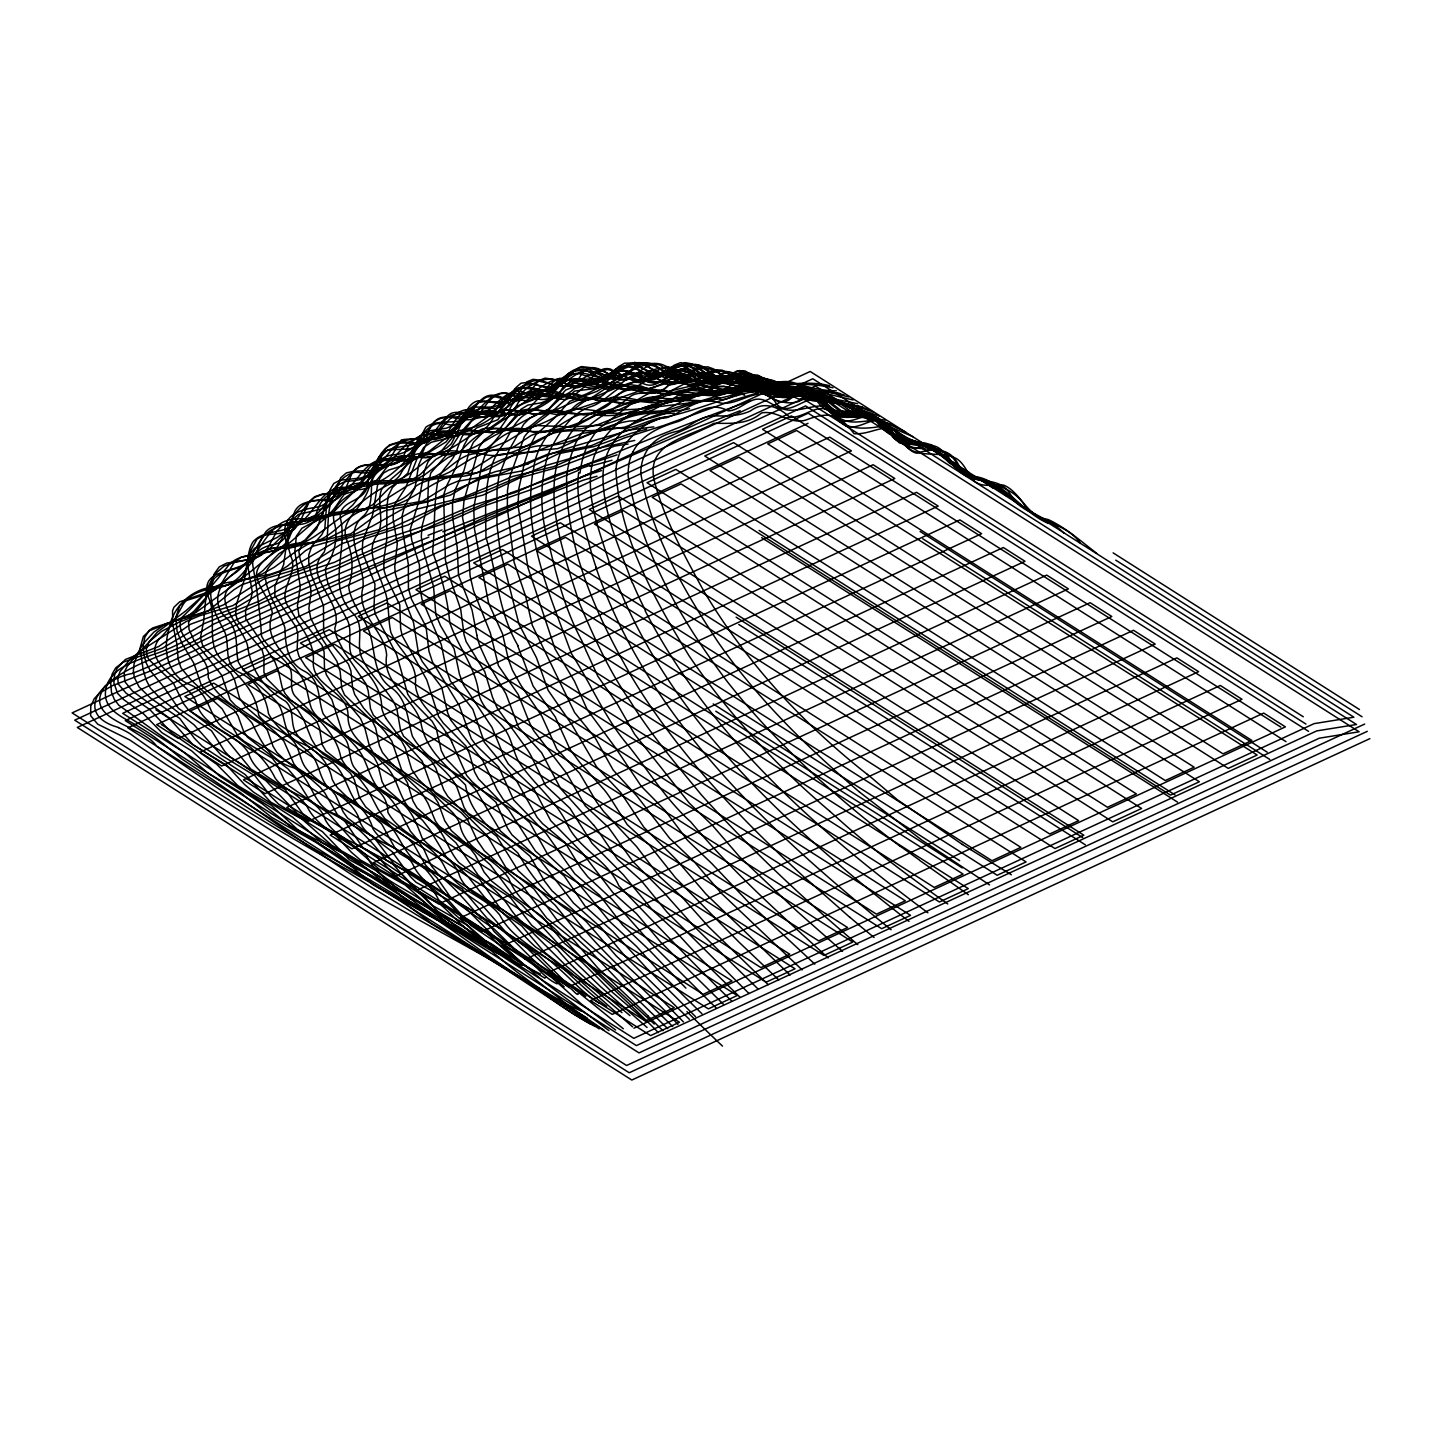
<?xml version="1.0" encoding="UTF-8"?>
<svg xmlns="http://www.w3.org/2000/svg" width="1442" height="1442" viewBox="0 0 1442 1442"><rect width="100%" height="100%" fill="white"/><g stroke="black" fill="none" stroke-linecap="round" stroke-linejoin="round"><path stroke-width="1.5" d="M578.404 993.196C578.242 997.918 571.194 987.355 569.175 987.644C559.73 980.109 549.943 973.008 540.173 965.906C520.454 949.287 505.475 927.422 480.51 917.599C463.026 898.853 447.885 877.385 423.515 866.191C399.128 855.232 399.38 821.309 372.397 813.883C343.538 804.78 351.902 767.775 322.738 757.032C312.445 749.371 300.675 742.215 294.601 730.481C290.671 721.018 294.042 708.923 285.642 701.353C264.246 688.789 250.511 669.737 247.447 645.115C241.355 624.674 205.809 596.087 238.579 581.45C250.403 571.519 245.14 553.89 253.017 541.85C261.777 531.756 276.54 532.927 288.094 528.259C314.5 523.374 318.249 483.088 347.63 487.684C383.806 499.959 379.606 449.922 413.602 456.681C440.928 461.819 460.142 440.207 482.025 429.103C496.535 424.921 511.694 435.051 525.879 428.851C536.496 423.299 544.013 410.736 557.279 411.385C581.973 417.135 606.667 413.043 629.325 402.12C652.361 394.531 677.686 409.131 699.406 394.225C705.066 391.287 736.213 389.34 736.429 395.577M615.842 469.137C619.123 536.766 654.362 599.133 689.06 655.804C728.462 713.736 776.229 765.918 829.673 811.125M578.693 472.543C574.871 501.239 585.452 529.034 592.392 556.414M566.742 473.337C564.543 540.642 592.247 606.451 624.638 664.311A37.168 2.542 60.2 0 1 630.136 674.387M591.4 1023.009L590.625 1024.108L574.096 1014.303L474.454 948.746L431.789 923.547L403.057 901.881L373.154 884.883L342.799 858.963L297.178 829.222L271.511 805.429L237.984 785.782L216.697 764.26L172.175 733.365L149.716 709.482L126.067 693.151L118.244 683.959L117.757 677.848L120.083 671.449L130.483 658.976L141.586 650.324L186.216 621.502L199.555 615.788L232.829 605.622L268.987 581.991L319.421 563.425L365.962 538.335L408.086 524.924L441.667 506.358L473.751 494.876M696.468 403.039L696.504 401.399L692.683 402.264L666.15 410.718L628.712 412.556L598.088 424.543L582.099 428.598L538.911 432.33L531.215 435.43L513.568 447.002L505.872 450.156L463.945 450.697L448.246 457.402L423.696 475.445L412.322 481.105L403.454 482.764L379.03 483.16L370.648 485.557L363.979 490.839L352.677 505.115L346.152 510.865L338.059 513.983L314.464 516.542L301.757 520.328L290.978 527.249L269.384 548.789L259.236 556.27L250.764 559.28L226.736 563.101L219.274 566.868L214.443 573.555L205.341 600.124L191.011 617.248L188.56 622.782L189.064 629.523L194.346 641.095L221.581 675.054L230.107 699.821L235.406 705.498L263.399 724.551L267.473 730.499L273.079 746.397L276.864 752.454L285.678 760.835L311.021 779.095L320.16 787.26L324.973 793.19L338.005 815.667L344.332 820.949L373.442 836.666L393.882 863.866L433.88 889.444L445.758 899.88L463.927 919.383L496.607 939.301L524.347 965.419L544.896 978.199L545.725 977.081M757.591 394.207L757.825 392.801L732.644 400.497L664.023 425.372L624.296 437.971L585.776 453.978L544.661 465.874L487.558 490.1A232.468 195.571 -8.6 0 1 473.697 494.732M574.204 446.641C583.451 421.965 610.327 413.223 629.072 397.469C639.617 388.259 654.938 398.425 665.159 388.637C674.784 376.741 689.637 375.154 701.118 385.248A33.563 23.937 -66.4 0 0 709.698 386.6C727.669 383.77 752.454 364.61 764.134 388.835C776.877 412.466 802.906 375.839 817.47 397.776C829.961 414.845 851.339 417.892 870.968 416.99C889.335 421.677 901.52 439.431 920.969 442.586M586.209 446.173L597.15 429.95L630.19 404.715L637.364 401.741L657.39 397.812L687.762 382.112L693.35 381.085L698.739 382.22L714.547 391.251L742.738 389.989L769.217 392.909M623.088 446.696C633.903 433.051 648.107 418.955 666.474 417.747C684.157 412.286 698.811 395.072 719.197 402.715C739.349 407.671 762.277 379.913 776.787 404.211C786.665 414.954 799.301 402.354 809.917 399.885C821.021 397.505 827.005 409.384 834.576 415.062A45.044 36.879 -53.3 0 0 842.903 419.73C857.72 426.778 876.484 414.178 889.299 425.967C895.824 442.514 909.902 453.689 927.945 445.506C947.088 443.541 949.395 469.84 966.446 473.913C980.975 478.383 995.286 484.35 1005.957 495.651M508.611 412.051C515.821 390.656 534.279 397.884 549.835 392.494C559.352 375.533 576.349 368.431 594.627 376.47C613.517 382.13 626.044 358.067 643.745 363.438C652.415 367.728 658.67 379.552 669.539 377.371C679.02 374.397 685.401 363.546 696.071 364.411C712.402 372.505 727.922 388.168 748.128 380.958C770.839 369.963 781.276 392.927 799.138 399.182C819.903 392.819 835.981 398.893 852.024 412.376C867.381 417.91 883.766 420.523 898.312 428.328M144.326 642.609L153.897 632.101L165.794 623.773L208.261 610.849L233.766 589.85L241.715 584.821L291.789 567.517L336.292 541.092L378.723 529.827L415.819 509.423L462.467 497.67L513.1 476.311L553.53 466.649L594.374 449.075L634.732 440.423M502.393 419.135L481.484 433.898L473.427 442.207L469.407 450.841L463.927 470.669L455.275 489.559L452.518 502.267L452.572 517.101L457.204 547.437L458.52 575.376L472.075 610.11L476.869 635.273M147.354 667.484C276.954 602.612 411.529 548.735 546.013 495.003L583.361 480.132L597.06 476.22M808.025 423.317L156.601 724.659L178.285 738.448L829.727 437.124L851.429 450.913L199.987 752.255L221.689 766.044L873.131 464.721L894.815 478.51L243.392 779.852L265.094 793.641L916.517 492.317L938.219 506.106L286.796 807.448L308.48 821.237L959.921 519.913L981.623 533.702L330.182 835.044L351.884 848.833L1003.326 547.509L1025.01 561.298L373.586 862.64L395.288 876.43L1046.712 575.088L1068.414 588.895L416.99 890.237L438.674 904.026L1090.116 602.684L1111.818 616.491L460.377 917.815L482.079 931.622L1133.52 630.28L1155.204 644.087L503.781 945.411L525.483 959.218L1176.906 657.876L1198.608 671.684L547.185 973.008L568.869 986.815L1220.311 685.473L1242.013 699.28L590.571 1000.604L612.273 1014.411L1263.715 713.069L1285.399 726.876L633.975 1028.2M1364.691 724.064L626.603 1065.494L72.1 712.907L810.188 371.477L1353.894 717.215L1314.113 723.632L633.795 1038.33L122.678 713.339L802.996 398.641L1303.316 716.782M1367.286 731.346L629.217 1072.758L74.714 720.171L812.783 378.759L1356.507 724.497L1316.708 730.914L636.391 1045.612L125.292 720.621L805.609 405.923L1305.929 724.046M1369.9 738.628L631.812 1080.04L77.309 727.453L815.397 386.041L1359.121 731.779L1319.322 738.196L639.004 1052.894L127.887 727.886L808.205 413.205L1308.525 731.328M473.517 508.053C386.15 544.896 300.981 586.443 213.957 623.971C194.039 635.886 174.103 648.107 151.752 655.047C133.511 661.644 107.988 668.746 105.482 691.565C103.572 711.915 127.022 718.639 140.541 727.886C155.736 736.628 168.678 748.506 182.359 759.357C245.446 800.977 305.884 845.913 369.801 886.307C442.135 930.324 514.379 974.81 587.2 1018.124M428.851 537.109C353.524 567.067 278.919 598.412 206.26 634.408C173.959 654.344 133.151 660.202 105.014 686.122C81.293 720.387 142.65 725.002 156.727 746.325C209.829 783.763 264.03 819.597 320.286 852.276C373.766 879.728 423.389 914.679 477.5 940.689M578.404 470.362L531.125 489.649L481.718 506.791L442.279 524.149L395 539.272L336.022 565.859L298.115 579.125L259.686 600.899L204.512 623.485L162.423 648.179L122.822 662.347L115.702 667.88L112.134 674.099L110.565 681.327L111.485 692.322L114.224 699.172L118.695 705.102L184.197 752.472L207.594 772.786L240.399 792.559L271.637 817.326L316.573 842.759L350.118 865.615L380.201 881.098L409.402 901.214L430.419 913.219M442.82 531.792L584.316 475.986L601.548 470.579M737.565 373.694C721.487 384.906 707.463 389.7 691.565 375.317C675.974 372.108 663.662 385.519 649.116 388.511C635.003 387.7 620.204 388.817 611.66 402.048C603.044 411.619 588.318 411.421 580.117 421.569C532.224 472.147 561.317 545.671 579.179 602.666C593.689 636.301 608.65 670.548 629.884 700.632C650.739 734.573 676.37 764.368 701.479 794.993C749.93 848.455 802.527 898.168 857.828 944.636M132.718 673.45C100.543 678.173 73.65 714.998 118.568 727.489M510.108 493.11C591.094 464.811 669.358 428.995 750.435 400.948M528.114 463.747C570.581 442.838 617.951 437.719 660.724 418C695.837 411.817 728.805 394.802 763.737 389.628M617.104 454.843L553.133 475.878L515.118 492.551L474.094 504.898L425.877 525.519L374.109 542.3L334.652 562.236L292.059 576.223L274.629 584.839L236.975 607.172L190.524 624.242L158.746 646.503L125.454 659.427L117.108 668.313L114.441 675.523L113.918 683.003L117.649 693.44L123.327 699.352L143.839 714.132L161.883 732.68L191.588 750.813L220.067 776.499L262.264 803.825L290.509 826.356L325.64 844.453L354.462 865.831L401.146 892.382A234.505 165.866 -6.3 0 1 410.754 899.141M590.048 466.289L611.949 460.25M740.161 410.718L693.926 428.725L549.492 490.875L488.496 515.695L319.727 592.049L152.113 670.368L112.296 685.743L99.318 693.223L94.271 698.721L90.792 706.093L90.612 715.683L97.732 724.172L129.762 739.998L167.11 765.197L375.389 895.734L486.873 957.65L565.625 1003.668L581.144 1011.112M514.47 467.424L495.688 471.588L482.385 476.22L450.391 495.129L408.428 505.763L371.982 526.366L355.02 534.189L313.401 546.085L305.38 550.772L287.499 566.075L279.712 571.014L270.663 574.15L246.258 578.963L237.425 582.37L196.13 612.291L149.589 630.641L143.407 636.427L140.108 648.035L143.137 669.701L146.129 679.885L150.347 688.086L160.386 698.379L194.219 724.984L221.203 755.157L254.964 775.778L270.591 796.11L278.721 804.275L322.467 831.71L349.343 859.666L380.183 876.808L409.33 903.539L454.717 929.946L474.688 939.084M646.629 429.247L631.452 433.213L593.725 446.641L558.559 453.689L522.941 470.741L481.952 478.42L427.787 501.888L385.122 510.63L376.849 514.722L350.785 533.828L308.57 543.886L296.71 550.826L274.268 567.265L262.21 574.024L216.751 588.498L209.36 593.762L193.823 611.372L186.559 617.14L152.744 627.937L149.247 630.424L144.885 637.076L143.209 645.529L143.839 654.65L146.345 663.32L150.256 670.566L164.55 688.032L178.429 708.364L211.559 730.824L224.664 751.282L229.729 756.69L265.779 780.573L297.575 813.757L333.318 832.791L351.451 852.33L360.374 859.991L405.22 885.028L433.826 910.407L463.441 926.305L486.927 945.61M720.513 397.974C701.659 403.904 682.012 398.407 662.96 401.705C641.059 407.798 619.429 419.009 595.997 414.593C570.185 406.698 555.008 440.657 529.25 430.689C503.384 420.722 485.648 446.047 462.648 451.526A73.758 66.368 29.6 0 1 449.94 453.743C430.834 452.373 409.582 455.311 400.317 474.598C387.357 493.759 361.942 475.175 345.99 487.829C333.426 500.807 322.485 517.444 303.253 520.941C285.426 524.221 262.498 526.907 257.884 548.357C253.972 571.393 227.133 565.985 214.173 578.602C204.818 596.483 216.39 615.824 224.646 631.722C230.468 645.619 222.483 664.996 240.255 672.837C256.352 681.219 265.905 695.981 268.464 713.556C277.062 730.121 294.366 739.061 307.723 751.228C321.836 761.448 317.474 784.106 334.49 791.586C352.046 798.471 367.656 809.845 372.937 828.771C383.103 844.832 402.21 851.231 416.774 862.388C432.005 871.058 436.89 889.66 451.238 899.141C467.028 907.541 484.386 914.913 493.795 931.172C514.956 952.225 541.525 967.312 564.237 986.797M689.546 408.699C666.33 414.449 640.608 409.33 619.267 421.713C599.746 436.998 574.673 426.562 552.917 433.393C530.151 441.558 509.675 460.413 483.647 454.338C457.114 448.047 445.542 482.061 419.604 479.014C392.873 476.293 371.91 493.921 352.515 509.405C331.696 522.31 299.161 507.494 289.355 537.92C276.395 562.092 241.679 545.797 226.484 568.076C212.334 585.542 197.734 602.576 181.35 617.915C173.058 641.42 210.73 652.361 208.171 677.127C215.363 698.108 238.705 706.724 252.062 723.109C261.381 742.504 271.402 761.863 294.402 767.991C312.896 779.221 312.265 807.141 335.499 814.153C356.895 824.229 372.108 841.984 386.24 860.135C404.643 872.086 428.256 877.655 438.386 899.429C453.707 915.021 476.022 921.33 491.271 937.246C505.818 951.774 521.643 965.203 540.408 973.963M653.803 426.832L626.423 430.455L591.292 445.668L547.762 454.212L499.13 474.256L457.709 481.249L449.417 484.656L422.56 501.167L379.697 508.702L367.458 514.704L344.566 529.899L328.361 538.281L286.742 548.843L279.063 553.674L262.931 570.635L255.685 576.043L246.852 579.251L222.392 583.415L209.991 589.219L186 610.723L157.178 632.299L148.995 642.05L146.327 648.9L146.904 655.768L148.742 659.336L173.382 683.129L183.585 703.732L187.875 709.23L225.312 737.745L250.818 769.037L285.228 789.657L302.604 813.54L312.842 820.732L344.205 838.072L379.246 869.328L413.656 887.533L437.827 911.326L479.825 936.885L511.315 960.57M595.24 1026.506C570.653 1013.834 547.491 996.35 525.086 979.731C494.93 961.814 467.532 940.202 438.386 920.825M763.737 387.447C729.183 383.933 696.774 401.723 662.545 398.262C643.961 392.927 629.505 406.842 613.102 411.889C595.185 412.989 576.007 403.472 559.442 414.719C543.688 423.569 526.312 431.591 507.764 429.626C487.18 424.092 472.525 438.512 459.818 452.049C442.568 460.665 419.73 444.424 405.094 461.404C393.63 473.499 379.769 484.62 362.591 486.477C343.196 485.9 322.125 491.506 316.645 512.757C307.488 534.622 279.424 516.795 265.869 531.756C256.009 546.428 249.304 563.804 233.802 573.934C217.814 583.109 211.145 603.819 225.943 617.663C239.696 629.559 234.884 646.737 238.218 661.752C247.357 678.659 264.967 688.267 277.225 702.524C287.03 715.106 281.514 736.628 300.278 742.72C316.213 749.335 328.632 761.791 332.057 779.004A39.276 24.442 25.6 0 0 338.167 788.45L347.18 797.102L372.505 815.613L381.679 823.995L394.567 847.373L399.47 853.394L431.464 872.302L437.088 877.926L450.138 896.69L455.798 902.187L494.137 929.027L524.816 958.894L552.304 978.018L581.432 1004.047L615.644 1030.021M765.341 387.357L792.685 387.952M774.444 385.789L736.502 390.476L696.576 402.138L654.686 407.095L602.9 425.12L567.067 427.156L555.134 431.537L532.693 444.515L524.149 446.66L501.059 448.822A67.486 60.131 14.4 0 0 487.865 451.598L471.75 458.502L449.273 472.255L437.395 477.59L428.418 479.393L404.265 480.889L395.775 483.43L388.709 488.514L372.883 504.646L365.168 508.702L336.797 512.289L323.891 516.128L312.752 523.013L289.175 543.147L278.018 549.781L240.994 557.387L234.163 562.434L222.104 582.316L216.3 589.147L208.063 593.671L185.567 600.773L179.601 605.964L175.816 617.609L177.042 631.181L181.98 643.366L193.877 663.338L201.267 684.968L206.657 690.682L234.109 710.041L238.038 715.935L243.608 731.346L247.501 737.204L287.967 768.874L295.358 777.508L309.003 799.319L315.474 804.456L344.151 820.228L363.276 848.202L402.733 875.06L433.015 905.774L467.19 925.223L491.83 949.431L523.284 969.925L569.842 1006.606L604.072 1030.255M836.378 390.836C821.976 390.764 808.007 387.213 794.38 382.887C778.374 377.606 762.385 389.773 746.523 383.914C716.043 361.473 681.958 396.171 651.442 375.443C633.236 363.492 623.088 389.61 606.433 389.088C591.202 383.139 573.231 371.117 558.919 386.42C546.176 397.127 528.601 400.642 512.793 395.288C494.786 387.213 485.882 405.508 477.086 417.171C463.17 426.219 441.793 406.896 431.681 425.66C423.876 439.017 412.736 451.743 396.694 454.536C378.435 454.699 368.683 470.02 367.169 486.675C364.177 502.555 338.401 499.833 340.402 518.237C348.225 550.159 325.964 587.002 352.984 613.337C365.763 625.9 355.309 643.619 361.87 657.985C369.26 674.153 383.302 685.779 392.801 700.542A28.534 16.204 46.5 0 1 397.253 711.14L400.407 729.454L403.544 736.177L431.591 761.16L435.7 767.901L443.685 789.765L447.867 796.489L487.504 836.126L505.8 867.453L533.864 888.849L558.234 921.6L589.418 950.08L623.701 986.058L667.7 1028.615M785.836 387.123L750.363 388.168L716.584 392.999L685.365 389.682L677.902 391.052L652.325 401.255L644.448 401.2L623.845 397.307L611.949 397.397L567.481 412.142L559.406 412.628L532.639 409.384L524.816 410.772L518.057 415.224L505.944 427.571L499.058 431.753L490.821 432.726L467.695 429.608L459.421 430.473L448.859 435.736L429.572 450.986L419.207 456.772L407.545 459.854L380.273 460.593L373.027 463.549L367.62 469.732L358.968 485.593L353.326 491.38L345.485 493.777L322.215 494.083L314.644 496.751L308.804 501.87L294.547 522.509L286.507 530.908L277.116 537.505L254.459 548.393L247.916 556.594L247.555 564.633L252.314 592.247L250.8 599.097L245.519 610.11L245.825 619.015L274.827 661.59L278.486 671.107L282.181 687.492L285.155 693.782L290.563 699.929L310.535 714.872L316.555 721.144L319.403 727.723L322.251 744.739L325.946 751.03L351.361 771.037L360.374 779.762L367.368 789.135L378.128 809.322L384.924 818.786L418.829 842.002L423.425 848.329L431.284 865.759L438.692 874.861L481.862 904.783L507.314 933.857L538.785 955.433L563.516 980.127L623.323 1028.777M840.109 393.486L821.85 391.431A170.661 147.246 -64.6 0 1 812.333 389.502C779.834 373.406 742.215 393.81 711.393 374.523C693.296 364.916 679.092 393.72 661.175 381.553C646.16 368.413 626.693 372.378 611.3 382.31C594.14 392.53 576.656 380.562 559.532 378.345C542.859 384.654 535.577 411.655 513.352 395.613C494.318 385.176 483.665 407.906 470.002 416.233C457.006 426.237 438.891 418.036 425.931 427.102C416.972 442.55 413.025 462.576 389.827 458.232C371.135 461.674 373.027 485.485 364.015 498.355C357.364 511.477 340.564 522.076 346.35 538.857C352.659 554.251 354.119 570.437 348.622 586.173C350.767 605.171 366.935 619.015 370.991 637.616C375.244 654.614 374.199 674.694 389.628 686.572C407.509 697.874 407.149 718.513 412.394 736.213C421.929 753.121 439.197 763.413 451.238 778.265A27.326 14.492 46.3 0 1 457.42 788.594L464.036 807.376L468.127 814.063L496.679 836.27L518.075 870.553L555.314 905.342L581.162 937.354L609.497 962.247L631.83 986.707L672.675 1026.488M779.798 384.744L765.612 385.537L732.356 392.53L696.216 395.378L645.043 408.753L606.974 410.754L599.259 413.403L577.323 425.282L569.031 426.85L537.091 425.534L529.124 427.986L507.133 441.27L491.506 447.777L478.762 450.463L451.454 452.95L443.145 455.167L435.845 459.385L420.073 474.67L412.971 479.05L404.247 480.781L375.01 480.709L363.15 485.125L352.839 492.84L334.183 511.351L323.693 518.165L315.095 520.418L290.743 521.914L282.74 524.924L276.936 531.107L267.96 547.545L262.462 554.323L254.982 558.306L232.234 562.867L223.979 566.183L214.281 574.673L206.585 590.012L203.628 621.304L200.492 637.58L202.962 646.647L231.153 673.468L234.487 679.669L239.498 697.982L245.879 706.922L275.728 732.482L283.84 741.08L293.844 763.791L298.314 769.595L330.795 789.225L335.535 795.155L343.142 811.81L347.522 817.956L392.206 851.735L410.411 876.736L416.071 882.288L448.029 899.79L470.993 925.494L505.908 949.016L544.697 982.326L608.975 1030.615M585.776 996.368L557.748 977.334L526.799 947.953L486.963 918.085L462.089 888.813L430.383 870.589L425.3 864.767L414.016 844.904L408.681 839.046L375.461 815.325L365.637 806.853L359.382 797.318L354.335 779.725L350.55 773.309L344.025 767.559L323.314 754.346L317.132 748.56L311.49 739.061L303.505 719.161L297.665 709.788L266.698 678.479L263.922 672.332L263.922 656.849L262.246 650.342L237.822 620.943L235.605 614.148L236.452 604.216L243.716 581.739L251.142 549.654L257.018 539.11L263.67 535.216L286.489 532.585L294.24 529.394L299.359 523.086L308.93 502.591L314.716 497.22L322.341 494.534L344.728 491.794L356.3 487.973L366.448 481.646L384.275 464.054L394.081 457.312L402.228 455.672L426.039 457.745L434.402 456.357L440.964 451.652L452.031 438.026L458.394 432.852L466.072 430.725L493.38 431.915L501.6 430.87L512.992 427.048L537.938 413.854L549.24 410.447L557.513 410.429L583.758 414.972L591.526 413.548L612.291 401.255L619.718 399.344L652.523 402.823L705.372 392.134L741.585 394.008L744.739 395.234M769.037 386.816C748.758 388.132 729.778 397.992 709.356 399.596C682.21 404.301 658.219 420.289 630.064 420.992C600.557 425.011 575.538 445.055 545.328 445.632C514.488 444.172 495.579 476.365 464.09 473.355C432.816 476.329 411.853 505.854 380.346 508.161C346.567 503.673 334.688 546.103 301.63 542.949C268.771 543.76 253.522 580.423 222.266 586.119C207.594 589.363 189.821 591.454 182.071 606.361C175.6 618.077 169.075 629.92 158.999 639.004C140.649 664.275 187.262 680.3 195.806 701.191C202.601 728.751 235.154 731.292 248.439 752.832C256.982 780.555 290.779 784.033 306.713 805.862C318.952 831.151 346.999 837.676 366.124 855.034C378.201 881.819 409.023 887.641 428.941 906.405C446.768 925.638 469.822 937.733 491.848 951.161C524.672 980.65 562.831 1004.155 599.169 1028.885M545.527 387.069C561.298 389.737 571.519 374.199 585.56 370.288C600.773 363.835 612.201 380.652 626.765 379.913C639.545 374.758 652.09 354.426 666.168 369.963C677.127 382.49 694.107 381.589 707.788 374.578C723.271 367.44 740.521 372.541 751.787 384.69C764.188 396.28 779.996 384.329 794.109 386.474C819.02 399.758 847.481 402.282 873.636 412.196M814.243 395.487L762.349 388.421L729.85 392.891L704.435 385.176L697.225 384.509L668.475 391.395L653.947 392.134L622.908 385.122L615.446 384.69L608.416 386.618L592.031 397.451L585.055 399.831L577.142 399.037L555.693 391.521L543.958 391.233L533.396 395.541L511.135 411.961L504.502 415.278A28.371 24.424 53.5 0 1 492.912 416.341L470.525 411.565L463.044 412.502L457.294 417.279L447.867 431.861L442.207 437.413L435.051 439.612L413.764 438.728L402.588 441.18L393.432 447.507L376.092 468.47L367.836 475.481L360.68 478.005L340.024 480.222L333.787 483.467L329.984 489.901L326.811 502.086L324.829 528.457L321.89 534.513L311.796 546.139L308.714 555.188L308.768 562.668L311.346 574.943L323.459 605.568L323.639 631.884L326.919 638.662L348.423 664.077L350.911 670.854L352.569 687.672L354.678 694.467L363.636 708.148L384.708 731.274L391.809 741.134L401.597 769.83L406.824 776.066L433.736 795.912L438.007 802.545L444.767 820.804L451.4 830.7L490.388 864.894L513.839 896.419L541.705 916.121L564.164 943.068L591.887 966.464L654.271 1024.054M857.648 403.688L836.612 399.506L810.494 389.16L803.446 388.493L781.384 390.62L774.372 389.628L751.048 379.084L740.701 376.741L729.976 376.723L708.545 381.048L698.126 381.391L691.078 378.958L673.54 368.016L666.799 366.574L660.094 369.044L646.755 378.904L639.888 381.679L632.912 380.724L614.833 371.333L607.785 369.512L594.392 372.216L575.448 382.454L566.003 385.843L555.494 385.393L540.047 380.237L533.053 379.318L527.123 381.788L515.281 397.686L509.891 402.462L503.384 403.85L484.999 401.435L478.546 402.516L470.615 408.104L454.879 426.976L447.633 433.267L420.649 443.397L415.098 451.436L407.852 473.066L392.368 487.612L388.313 495.814L386.889 506.557L386.726 539.903L383.806 559.676L383.896 569.824L386.132 577.215L399.758 604.901L400.66 628.73L402.228 635.724L426.778 679.885L438.53 716.368L443.289 723.127L465.874 745.947L469.263 753.175L474.634 772.047L478.456 778.95L508.72 809.917L535.559 851.231L564.255 876.069L585.416 906.603L612.94 931.622L646.503 968.033L695.513 1016.61M495.435 949.773L459.043 931.442L428.184 908.154L382.058 881.062L354.624 858.837L322.647 843.173L292.726 817.308L253.594 792.163L244.563 784.502L226.755 765.378L193.12 744.901L168.84 717.774L132.376 690.97L124.805 681.615L124.192 672.531L127.112 666.51L134.539 657.21L150.563 640.482L161.594 631.38L178.52 622.403L223.654 604.811L263.706 579.107L306.028 566.49L342.078 543.58L393.161 527.231L440.801 505.583L482.872 495.147L520.274 477.717L560.397 466.595L614.779 446.029L628.117 444.028M621.935 1012.626L566.544 966.266L530.205 930.18L499.599 907.505L479.537 879.223L452.391 862.262L446.101 856.692L429.932 829.727L422.488 820.246L385.843 788.305L382.058 781.726L377.57 763.791L374.037 757.104L367.512 750.903L347.071 736.502L341.736 730.319L331.894 699.622L322.882 686.59L305.398 666.186L298.945 656.128L297.142 649.693L297.791 634.083L296.277 627.378L274.899 595.762L274.881 586.227L283.623 564.633L288.526 530.007L293.231 519.318L298.35 514.452L321.89 508.936L328.47 505.187L332.741 498.373L340.745 477.735L346.278 472.94L353.867 471.173L371.459 470.507L382.527 466.974L391.377 459.98L407.942 442.874L421.046 435.34L429.067 434.475L451.292 436.728L458.898 435.087L465.009 429.986L475.337 415.999L481.448 411.33L489.09 410.375L511.568 414.917L519.823 414.881L527.051 412.7L550.772 399.037L561.677 395.108L573.285 394.351L598.214 400.407L605.874 400.443L613.03 397.668L626.441 388.98L633.471 386.51L640.915 387.015L660.905 393.72L668.637 394.91L712.402 386.059L723.487 386.42L752.634 391.936L781.185 390.458L786.088 392.116M832.935 387.772C804.257 381.301 774.606 386.24 746.037 381.661C732.049 374.415 715.611 372.559 702.254 382.382C686.536 391.791 673.017 374.578 657.642 374.217C642.591 375.425 630.298 386.708 614.977 386.997C599.403 389.358 584.569 373.947 569.626 381.842C559.28 394.802 544.139 406.662 527.952 394.297C511.802 384.347 499.779 401.236 488.604 410.141A58.022 48.469 63.9 0 1 479.141 414.845C462.576 421.713 436.529 408.428 428.743 430.671C424.435 453.509 404.319 447.795 387.754 450.228C374.523 459.349 374.433 479.159 360.067 487.72C348.802 496.03 331.029 503.546 333.805 520.652C339.158 537.812 334.129 553.584 325.586 568.184C325.171 586.858 338.365 601.909 346.116 617.915C355.219 631.524 343.178 650.126 356.336 662.004C369.945 674.117 381.733 688.843 381.697 707.932A33.689 19.323 44.9 0 0 385.843 718.35M862.514 406.896C830.844 403.345 802.96 379.3 769.776 388.493C751.012 393.269 740.629 367.007 722.46 373.64C708.058 385.212 690.303 383.554 677.001 371.261C661.031 362.537 644.592 373.875 629.469 378.705C612.417 384.87 596.177 355.543 581.793 373.55C570.834 395.955 552.647 382.725 535.342 380.544C520.31 383.266 512.469 398.425 499.293 404.733A41.62 31.634 75.8 0 1 489.92 407.095L475.842 407.077L466.992 409.943L462.792 415.224L452.175 435.178L446.876 438.44L431.338 442.243L423.786 447.399L416.846 459.097L405.743 487.504L395.703 502.735L393.432 508.377L393.125 519.066L397.271 543.796L394.748 566.562L395.288 573.357L398.479 584.551L413.512 622.475L418.685 654.542L422.362 661.68L441.703 687.275L447.669 712.871L450.661 719.937L482.746 760.493L496.949 789.729L503.42 799.769L529.791 822.625L547.852 854.709L578.368 883.315L609.894 921.708L636.643 946.529L661.644 974.107L702.002 1013.834M712.618 401.11C695.495 400.984 677.307 397.65 661.139 404.769C640.969 421.298 615.446 408.158 593.239 415.837C570.906 428.508 545.563 433.79 520.021 430.743C506.539 430.058 497.274 440.621 487.432 448.011C476.851 455.492 463.549 451.256 451.707 450.823C424.921 451.058 411.637 483.881 383.248 482.331C370.468 484.152 355.399 482.854 345.665 492.93C337.788 501.131 333.877 514.235 322.017 517.75C308.516 521.085 293.321 515.479 280.902 523.356C269.852 530.476 263.525 542.408 255.829 552.665C246.33 576.962 197.139 563.588 208.531 597.547C218.301 618.672 203.737 645.025 224.195 661.896C240.796 677.74 255.703 691.475 258.695 715.232C267.04 726.84 282.38 730.013 292.293 739.944C300.08 747.821 299.413 760.078 306.209 768.532C321.025 787.152 347.612 794.037 358.247 816.334C364.321 844.958 400.984 841.587 413.151 864.912C423.299 887.209 448.804 893.788 466.163 908.802C483.539 925.295 498.572 944.528 521.175 954.478C534.549 962.517 542.679 977.478 557.135 983.877M674.315 413.169L659.553 413.818L624.656 427.156L582.171 433.393L534.784 451.887L502.537 453.978L493.957 455.852L468.344 472.147L460.088 475.175L431.555 477.5L418.27 480.565L406.338 486.315L372.649 507.548L359.491 511.207L335.265 513.857L326.919 516.975L320.124 522.635L305.073 540.029L297.467 544.445L268.879 548.915L256.279 553.71L219.761 585.668L208.099 592.067L179.637 601.855L173.941 607.244L172.535 610.813L172.752 624.296L176.753 643.276L178.249 659.517L180.953 667.772L190.885 679.777L222.23 708.959L237.786 735.907L243.914 741.17L272.232 758.168L276.738 764.008L284.2 779.906L288.815 785.71L327.929 812.928L356.264 844.489L392.296 863.398L414.755 888.885L447.795 908.334L485.9 941.139L528.727 967.906M811.035 397.884C780.537 392.17 750.219 385.591 719.071 391.269C701.677 392.963 685.347 376.957 668.421 385.501C653.46 399.2 635.273 391.755 620.114 383.121C601.981 378.994 589.039 398.983 570.653 396.965C553.259 398.082 530.998 384.509 518.273 402.57C506.196 426.526 484.206 408.879 465.496 409.762C448.426 413.836 441.739 432.456 427.751 441.198A29.417 25.037 61.8 0 1 416.972 444.19C402.841 442.279 382.941 440.441 380.49 459.439C378.399 476.473 361.834 480.745 347.378 481.087A34.788 28.227 58.7 0 0 337.572 485.738L328.488 497.364L316.681 528.908L302.64 543.31L298.855 551.439L300.152 559.226L310.481 586.227L310.967 593.203L308.876 608.434L310.733 618.294L318.285 632.894L336.869 661.175L340.132 671.413L341.754 688.519L344.584 694.99L372.397 721.216L375.677 727.994L379.372 745.712L382.472 752.526L390.331 762.151L421.839 792.974L427.895 803.158L435.484 821.201L440.116 827.546L470.344 848.707L475.211 854.962L484.133 872.176L491.758 881.242L522.04 904.801L556.846 942.401L582.568 962.589L610.074 990.257L646.088 1021.315M532.314 413.8C519.264 411.349 501.816 404.535 492.822 418.667C485.936 432.582 470.651 437.971 456.339 432.744C427.373 423.389 415.386 459.872 390.079 464.126C377.173 466.397 358.517 459.71 351.415 474.67C346.531 485.521 342.781 501.906 327.658 501.149C294.853 493.903 290.13 527.988 276.449 548.14C270.591 557.657 256.622 562.596 256.478 575.088C258.641 589.003 270.555 599.313 272.358 613.355C262.39 640.627 287.661 655.065 300.387 675.343C307.633 685.058 307.47 697.495 311.454 708.437C317.637 721.361 332.579 725.903 342.295 735.51C351.361 743.387 348.081 756.545 353.398 766.243C360.969 777.544 373.929 783.258 383.716 792.289A60.618 37.564 32.5 0 1 392.44 801.211L399.398 810.746L410.447 831.259L418.144 840.289L442.478 854.673L456.537 865.092L468.001 876.646L490.1 904.044L521.824 926.034L544.535 952.297L570.672 972.413L632.623 1026.884M829.474 385.663C815.289 382.31 800.616 382.725 786.269 384.744C770.983 387.015 757.284 377.966 742.306 377.317C727.183 377.065 712.835 383.23 697.73 383.266C683.202 384.347 670.764 373.081 656.29 375.136C642.429 381.247 628.55 397.559 612.706 385.05C599.908 375.19 584.1 380.057 572.997 389.773C549.222 411.132 511.315 374.469 496.3 409.726C485.179 427.084 465.766 407.671 451.004 413.439C439.323 420.83 435.069 436.511 421.406 441.558C409.33 447.741 394.477 445.127 382.995 452.608C371.784 461.368 375.064 481.628 359.941 486.351C316.861 485.251 333.481 526.186 324.216 552.07C300.369 577.539 344.314 599.656 334.868 628.027A36.284 20.26 47.7 0 0 337.104 638.103L344.422 652.361L365.98 683.868L368.197 690.934L370.486 708.671L373.424 715.268L401.507 740.9L405.202 747.695L411.655 769.343L418.342 779.221L452.95 812.855A34.193 18.44 42.8 0 1 459.565 822.967C464.126 851.339 495.075 857.269 508.846 878.557C518.165 903.071 542.3 915.382 559.496 933.461C589.562 969.366 625.954 998.927 658.345 1032.634M667.141 417.153C651.82 417.261 638.211 428.022 622.656 428.454C598.412 426.255 578.909 440.351 557.657 448.66C532.603 450.481 507.368 454.23 485.666 468.001C464.648 483.196 436.097 471.732 415.512 486.477C398.353 511.64 368.305 503.456 344.62 515.028C324.342 527.664 306.695 547.906 280.938 548.248C251.142 544.607 247.375 583.307 221.203 586.497C195.625 585.542 173.364 603.964 168.984 629.054C162.567 650.072 167.218 675.271 189.569 684.553C211.325 692.755 208.099 720.495 227.421 730.86C246.726 742.792 265.004 757.266 275.152 778.103C288.256 796.471 317.817 796.11 325.315 819.831C337.194 841.768 365.907 843.858 382.184 861.541C397.199 879.638 415.801 893.499 437.665 902.223C454.086 915.183 466 933.731 486.603 941.284C499.725 947.448 509.134 959.921 522.419 965.455M844.327 395.144C822.535 387.88 798.057 394.639 777.671 382.563C766.044 375.695 753.157 380.922 741.548 384.617C729.796 387.988 719.792 379.426 709.608 375.208C685.527 366.304 660.508 393.071 637.526 375.821C625.99 366.43 611.48 371.063 603.549 382.472C594.374 393.612 580.657 385.537 570.726 380.309C545.725 370.143 530.151 408.501 503.763 398.244C470.543 382.184 476.653 434.925 445.163 423.587C419.171 419.748 418.685 456.681 396.298 462.9C384.635 466.415 370.233 472.832 371.513 487.504C371.135 498.121 371.117 510.504 361.654 517.48C342.421 536.676 365.096 564.128 363.042 587.092C355.363 614.562 384.834 630.424 386.654 655.209C381.824 683.238 413.079 697.243 420.667 721.487C425.3 750.381 446.696 765.738 465.496 784.989C470.831 817.614 495.688 832.106 517.894 853.051C531.305 876.195 547.185 896.708 569.878 911.578C600.953 953.486 642.519 986.13 677.938 1024.343M800.779 391.359L784.808 389.322L753.715 391.142L724.1 386.384L716.8 387.087L694.918 394.081L687.473 394.711L652.92 389.214L637.977 391.431L616.509 399.092L605.424 401.146L597.312 400.209L575.791 393.972L568.076 394.099L561.244 397.668L548.807 409.204L541.904 413.223L534.027 414.034L507.782 409.834L500.05 410.898L489.433 415.584L470.056 429.446L459.926 434.799A34.536 30.354 48.9 0 1 447.939 436.457C427.337 430.509 410.033 435.087 403.363 457.168C391.954 474.49 367.476 456.681 354.011 471.047C341.88 482.457 335.517 500.446 319.043 506.809C300.26 509.459 280.667 514.452 285.426 538.551C290.094 557.405 264.679 561.136 265.31 577.665C267.491 595.925 279.784 610.723 284.939 628.027C285.408 644.322 286.976 661.968 303.415 670.71C321.386 679.29 317.42 698.847 323.188 713.826C334.346 728.949 351.884 738.286 361.672 754.635C370.017 769.343 371.856 789.549 389.935 796.543C409.258 802.743 415.711 820.967 422.055 837.91C433.141 852.186 454.266 856.963 459.547 875.997C466.884 893.643 487.09 898.654 500.248 910.641C513.118 921.78 522.977 935.912 535.775 947.124C561.911 963.959 581.595 988.329 606.703 1006.336M853.213 399.939C837.099 396.604 821.255 391.737 804.906 389.737C789.225 389.61 772.155 391.629 759.195 380.634C742.071 365.601 723.704 392.584 706.093 381.048C693.151 370.756 675.865 367.295 660.67 374.92C643.961 385.194 625.828 378.741 610.687 369.188C593.077 363.871 587.2 396.117 568.617 385.771C553.151 373.929 534.297 379.174 522.148 392.801C510.306 404.733 493.543 401.813 478.618 400.732C461.278 404.03 464.775 434.817 443.289 431.266C426.129 428.022 417.477 444.46 411.114 457.276C404.787 471.39 389.34 477.446 381.355 489.956C376.2 505.042 386.023 522.473 376.056 536.532C365.817 552.737 378.345 570.762 383.103 586.606C389.935 601.062 387.393 617.23 390.854 632.317C398.19 649.873 417.964 662.383 415.368 683.58C416.215 704.237 436.223 715.827 445.92 732.284M891.372 424.633L870.644 418.018L839.893 402.733L795.497 395.541A50.398 42.178 -79.3 0 1 786.106 390.548M852.799 406.464L808.547 397.253L779.852 382.563L772.93 382.49L754.49 387.988L747.551 388.06L740.972 384.78L728.715 373.893L722.334 370.233L715.773 369.747L694.539 376.47L684.445 377.389L674.514 375.479L654.163 366.052L644.213 363.654L637.779 365.403L622.259 377.101L615.968 379.48L609.209 378.056L591.671 367.782L581.847 366.592L572.69 370.576L547.708 388.817A34.392 25.704 79.9 0 1 538.371 390.151L521.139 387.501L515.299 388.853L510.666 393.233L498.535 411.709L493.326 414.683L475.626 418.559L470.543 421.533L462.035 430.87L446.299 455.203L430.798 472.994L428.454 482.637L427.589 505.493L421.875 526.835L421.298 536.875L423.786 552.142L433.537 586.515L435.845 614.634L440.585 625.738L454.122 648.864L459.439 674.171L463.531 684.986L492.046 727.471L504.34 757.302L508.341 764.044L533.468 788.053L550.646 820.552L582.514 853.105L612.742 892.418L636.535 913.687L660.706 942.167L723.56 1004.425M740.629 373.37L746.235 375.749L759.231 389.124A25.307 19.99 -68.2 0 0 767.973 393.017C787.332 392.206 815.235 378.201 824.626 404.355C834.792 429.355 865.092 399.56 878.052 421.677C890.958 439.594 913.507 442.279 932.848 448.75C949.413 458.25 961.417 474.851 980.488 480.438M819.525 399.362L799.859 395.45L768.55 393.324L740.611 386.276L708.563 392.657L701.317 390.836L683.238 382.779L676.1 381.625L669.034 382.49L647.837 389.088L637.202 390.403L626.188 389.394L602.468 382.04L595.023 381.355L588.174 383.572L572.582 396.694L565.751 399.632L557.784 398.803L536.442 391.034L528.998 391.269L522.545 394.549L507.296 407.329L497.49 412.088L486.621 414.07L462.269 413.349L451.256 415.26L445.434 419.586L434.168 436.89L428.725 441.775L421.388 443.415L399.867 441.631L389.538 444.911L381.769 452.716L369.494 473.048L362.753 481.574L353.488 486.891L337.843 490.118L331.48 492.912L327.695 498.319L322.539 514.83L317.456 519.913L301.937 528.241L296.385 536.154L294.799 551.367L300.278 586.552L297.431 606L298.981 615.644L322.107 645.367L324.108 652.036L324.486 668.205L326.397 674.802L332.705 684.986L360.428 718.35L364.988 728.661L369.549 746.487L373.406 752.904L403.544 776.229L407.455 782.898L413.007 801.067L416.9 807.772L455.924 842.795L478.257 875.294L484.404 880.774L510.504 897.663L531.737 925.331L560.866 948.403L600.575 986.67L647.079 1027.479M885.172 420.181C862.496 417.91 845.643 395.757 821.922 400.93C797.065 404.932 786.142 371.802 759.015 384.203C734.627 393.864 718.26 361.059 695.999 369.657C686.266 377.966 671.485 384.311 662.275 371.405C655.173 362.068 642.339 359.346 633.362 367.746C614.418 387.556 589.273 363.33 569.067 373.009C560.866 379.931 554.449 394.261 541.435 390.133C532.495 387.339 521.283 384.617 514.235 392.909C502.375 409.149 489.144 424.489 468.47 428.382C458.664 436.331 459.097 450.697 451.346 460.196C445.794 467.01 439.395 473.679 437.575 482.601C433.591 505.457 435.033 528.962 432.6 551.962C441.072 574.925 447.543 598.051 449.742 622.493C457.853 646.899 475.914 667.34 478.762 693.584C481.862 708.076 494.732 716.764 503.528 727.651C511.405 737.186 512.685 749.948 518.201 760.709C532.909 784.304 557.369 800.743 568.508 826.915C580.982 850.203 608.145 860.73 618.816 885.73C656.146 924.178 692.899 963.526 731.527 1000.856M544.463 386.997L533.937 384.419L524.419 385.194L516.038 389.917L499.184 406.464L491.722 411.961L467.46 417.459L461.098 424.236L451.382 443.739L446.804 447.831L433.898 454.969L428.076 461.62L424.363 470.957L418.631 502.032L410.267 529.34L411.763 540.389L419.424 564.867L420.127 588.841L422.019 599.475L441.306 644.646L446.587 670.404L450.355 680.966L472.814 709.23L484.35 742.251L516.993 781.6L537.091 817.38L542.408 823.508L565.066 842.615L580.297 867.381L587.885 876.952L611.931 899.267L650.162 942.311L716.061 1007.904M499.166 952.261L469.443 936.759L435.953 910.857L402.66 893.049L375.911 870.607L331.552 845.12L301.991 819.074L270.645 802.076L245.032 774.426L202.114 746.163L194.309 738.142L179.763 718.458L150.455 698.018L139.045 686.879L134.322 677.434L133.367 670.782L134.034 664.005L137.711 653.46A60.438 37.312 -33.8 0 1 144.182 642.591M977.55 477.915C955.307 476.905 948.277 451.977 928.9 446.245C910.821 443.433 890.579 439.864 880.035 422.975C867.904 398.569 836.468 433.033 826.951 406.139C818.659 381.265 794.073 402.426 777.202 396.424C760.367 389.142 745.027 370.918 726.876 388.331C708.148 395.703 686.897 399.56 667.592 391.575C655.623 387.519 645.115 395.541 635.273 401.056C625.233 406.5 613.932 401.994 603.783 399.362C582.388 392.17 564.237 408.825 544.589 413.638A38.051 33.31 43.5 0 1 532.314 413.764M848.833 396.947L828.032 391.99L795.912 390.854L761.484 380.093L747.046 379.715L725.308 382.851L714.673 382.653L686.266 369.747L679.362 370.414L662.112 381.03L655.065 383.374L647.909 382.094L629.541 372.451L622.385 370.756L612.075 372.505L588.913 383.464L578.945 385.969L571.933 385.699L552.214 379.156L545.022 378.146L538.839 380.544L526.006 396.208L520.183 400.552L513.172 401.164L493.543 396.388L486.675 396.983L478.203 402.426L463.261 418.414L455.33 424.453L446.335 428.22L428.887 430.924L422.885 433.303L418.324 438.007L410.934 456.285L407.131 462.359L401.669 466.018L388.835 470.02L383.41 473.138L379.823 478.275L377.57 485.089L372.703 514.506L362.735 541.615L362.248 551.619L374.956 584.136L374.001 607.244L375.317 614.076L396.73 654.83L407.744 694.215L412.412 701.082L432.131 721.27L436.205 728.372L441.27 750.651L444.857 757.519L475.427 789.207L500.428 831.007L530.043 856.26L544.463 880.972L551.907 890.705L586.425 921.78L616.329 955.992L643.438 981.209L683.49 1021.945M760.997 391.539C741.693 383.536 722.658 399.092 703.065 394.838C680.173 388.222 657.372 395.559 635.706 402.678C621.79 406.265 608.758 398.028 595.023 397.812C582.442 398.298 575.809 411.547 564.074 414.305C550.934 416.287 538.713 407.816 525.555 409.6C513.46 411.547 504.105 420.073 493.957 426.219C472.255 445.578 435.268 415.927 423.515 450.517C416.756 464.198 400.371 461.043 388.096 459.547C374.938 457.547 365.114 467.893 357.976 477.428C349.829 487.72 339.393 497.616 325.838 499.509C314.446 501.311 298.224 500.158 293.898 513.749C289.878 525.248 288.526 541.471 274.088 544.571C262.823 546.158 250.547 553.187 252.981 566.436C257.181 589.562 260.029 612.922 261.525 636.102C267.924 648.738 282.037 654.956 289.355 666.925C294.33 675.883 288.364 687.131 294.691 695.675C311.869 714.547 335.355 730.013 340.727 756.906C349.919 781.294 387.646 782.105 387.862 812.261C400.479 835.927 432.51 841.641 444.623 866.894C455.87 890.868 484.746 895.356 499.851 915.219C512 938.616 537.469 948.782 556.017 965.978C570.491 978.307 582.892 993.25 599.277 1003.199M979.46 478.51C1007.724 484.782 1022.45 512.505 1048.262 523.392M929.315 448.246L908.911 439.45L885.73 424.921L873.492 418.883L833.53 409.78L811.486 390.259L804.978 389.178L786.142 394.946L779.131 395.396L773.074 392.332L759.628 378.273L753.769 374.848L744.036 373.965L720.027 378.615L710.455 378.507L701.299 374.686L686.374 363.871L680.426 362.663L674.225 365.186L661.59 374.758L655.299 377.425L649.206 376.452L634.21 367.944L628.37 366.989L619.826 369.981L605.892 379.066L595.258 384.041L573.267 387.087L565.697 390.007L548.861 408.897L529.809 418.234L523.788 424.092L508.72 450.787L498.896 476.076L497.021 489.343L496.913 524.78L500.032 549.781L518.976 624.098L536.406 657.642L548.104 690.249L571.771 724.461L596.519 766.729L620.799 792.649L643.871 827.221L676.64 859.955L706.093 894.184L790.108 975.098M867.994 409.672C848.401 399.614 823.472 408.537 806.493 392.008C786.953 378.597 761.556 394.982 741.548 381.625C731.418 376.236 719.9 366.124 707.95 372.829C698.739 378.165 686.41 386.132 677.019 376.434C657.354 350.244 636.391 370.252 614.382 378.453A27.506 21.846 80 0 1 604.234 377.191L586.155 368.052L579.684 367.422L573.988 370.81L560.65 385.465L554.593 388.132L547.942 387.808L527.195 382.4L520.959 383.248L515.966 387.574L507.476 400.876L502.573 406.067L496.697 408.284L480.006 408.609L471.426 411.835L464.45 418.54L446.029 441.937L422.614 456.249L418.613 465.063L415.08 487.811L404.805 506.016L402.264 515.191L402.48 530.241L408.356 564.417L408.428 588.48L411.511 599.313L426.003 626.495L428.941 651.135L432.42 661.878L459.187 705.426L471.282 738.683L476.112 745.316L498.806 767.144L513.676 800.058L546.139 833.458L574.763 873.798L599.674 895.302L622.529 924.899L649.044 949.881L685.887 988.131M507.061 957.596L499.13 953.667M483.07 944.402L440.892 919.203M969.258 472.67L949.251 461.819L927.062 445.434L896.582 438.747L891.03 434.402L883.892 425.66M794.488 393.197L780.537 390.692L733.942 390.998L700.812 385.519L693.62 386.726L675.865 393.828L668.619 395.018L661.031 393.738L641.438 386.15L630.01 384.672L618.997 386.835L587.561 399.885A31.219 27.2 53.1 0 1 575.773 399.47C565.12 397.307 553.818 389.124 542.985 394.657C533.846 400.407 529.34 412.863 517.876 414.791C498.409 412.809 475.806 405.851 460.611 423.335C445.686 445.38 422.452 436.349 401.417 439.882C387.898 459.908 385.591 476.635 355.832 472.147C334.003 476.184 330.741 502.501 315.564 515.118C292.564 525.789 281.352 531.521 292.077 559.496C296.529 577.088 275.242 593.023 290.653 609.75C299.557 626.657 315.438 642.069 313.22 662.725C313.112 687.023 348.495 691.205 348.027 715.845C347.504 738.484 370.72 749.137 383.68 764.044C400.786 778.265 397.866 806.601 420.055 815.938C443.433 822.373 445.272 847.481 459.115 862.803C477.068 876.033 496.589 888.074 509.314 907C520.796 926.251 542.426 934.506 557.712 949.809C578.404 975.134 605.316 994.457 629.956 1015.601M913.291 436.854L871.347 418.649A122.498 104.203 -75.2 0 0 861.343 416.161L841.497 410.97L821.489 395.036L815.307 392.603L808.187 392.999L793.1 396.947L786.16 396.892L780.014 393.612L766.225 379.805L760.204 376.614L750.237 376.038L729.201 379.823L719.36 379.787L710.041 376.759L691.493 363.799L685.383 362.645L678.948 365.241L665.916 374.722L659.463 376.993L653.136 375.317L637.598 364.682L628.568 363.853L607.911 375.479L599.385 378.669L566.976 379.769L562.001 382.887L546.608 400.57L541.471 402.787L527.862 405.094L520.85 409.402L490.622 446.371L484.584 456.447L481.592 465.496L473.733 507.999L474.49 529.178L488.586 603.171L502.537 633.849L508.359 659.228L512.397 670.151L520.688 684.878L541.886 716.295L556.882 749.317L579.702 773.417L596.447 801.806L603.693 811.54L636.427 846.4L659.264 876.267L681.597 896.6L708.923 927.152L768.207 984.67M1033.59 513.568C1009.454 504.285 997.179 475.157 968.7 476.329C954.748 473.282 951.99 456.465 940.346 450.12C928.702 444.605 915.111 446.948 903.251 442.027C889.75 437.773 884.883 422.885 873.636 415.602C862.082 408.861 848.347 411.511 835.675 411.547C820.101 412.772 815.613 395.523 805.591 387.592C793.316 382.202 782.844 398.028 770.407 394.026C759.664 388.349 753.787 373.027 739.602 374.794C727.453 375.01 716.494 382.436 704.273 381.427C693.296 380.129 684.662 364.195 673.035 372.18C664.528 377.984 655.858 388.799 644.304 384.023C622.421 375.335 609.065 401.651 589.814 406.968C570.744 413.512 560.001 432.041 550.754 448.66A106.185 65.106 68.7 0 0 547.419 456.844C539.038 485.828 540.444 517.372 549.366 546.049C557.189 578.639 565.751 611.102 581.847 640.789A48.199 5.678 64.6 0 1 586.317 651.387M486.459 946.349C462.179 929.063 434.042 918.031 410.916 899.033M437.485 920.302C332.958 861.631 227.295 804.275 130.122 733.762A112.548 77.742 -11.9 0 0 118.37 727.687M994.71 486.819L954.838 467.154L931.766 444.947L925.241 443.073L906.171 444.316L899.556 442.946L894.22 438.314L883.405 421.785L877.944 418.036L871.455 416.864L846.31 417.405A50.037 41.295 -58.3 0 1 837.045 414.557C821.273 404.661 809.593 382.833 788.936 399.939C768.748 411.511 763.899 370.648 742.486 387.574C727.976 397.217 711.321 391.052 695.873 388.655C680.426 387.934 671.612 405.941 655.912 404.481C630.28 408.32 602.504 432.095 593.924 456.988C583.235 492.894 598.953 529.178 609.479 563.137C662.761 714.096 785.944 825.581 909.001 921.366M989.554 884.901L921.744 840.073L859.468 792.018M1011.365 874.789L970.863 849.735M938.58 453.437L918.951 442.694L893.319 433.681L871.401 415.44L864.93 413.602L842.885 414.737L836.468 412.682L820.516 397.487L811.756 392.368L801.806 390.638L770.839 391.124A29.615 24.027 -75.4 0 1 761.863 386.366L750.867 374.902L745.262 370.973L738.989 370.63L721.288 380.147L714.475 381.968L708.383 379.913L694.233 367.836L685.329 365.168L675.883 367.295L657.21 374.668L648.395 376.254L642.573 375.839L624.674 370.45L619.123 370.991L598.646 388.15L574.727 391.034L552.737 410.988L533.324 425.841L524.401 436.602L509.549 477.374L507.494 490.298L507.332 508.125L514.091 562.2L525.735 596.627L532.242 625.251L574.583 712.474L595.185 737.943L613.12 769.956L637.058 796.2L669.683 838.361L693.836 861.325L720.838 892.742L802.131 969.889M962.463 844.525L897.429 799.787L876.177 781.744A24.965 2.163 40.4 0 0 867.381 774.372M905.792 432.077L886.073 422.344L855.773 416.017L829.132 399.055L819.128 396.838L794.632 395.685L784.736 393.72L778.59 390.782L763.755 378.381L757.735 375.1L751.12 374.956L729.4 384.131L722.803 383.193L704.976 367.404L698.811 364.88L692.358 365.313L672.134 372.559L662.563 373.983L650.018 371.712L630.551 363.06L624.53 363.186L618.726 366.592L604.631 378.976L598.592 380.364L579.36 373.676L573.555 373.965L568.292 376.867L548.429 393.9L517.065 406.121L512.811 410.213L499.905 428.833L484.097 440.08L479.159 447.128L464.018 500.5L462.522 517.354L468.308 548.23L470.128 576.133L473.589 590.932L490.334 632.876L498.463 665.717L518.237 694.503L528.439 720.099M1113.116 552.863L1359.482 709.518M1115.729 560.145L1362.077 716.782M1280.802 727.11L791.406 415.927L762.512 429.283L1251.926 740.485L1223.05 753.842L733.636 442.64L704.741 455.996L1194.156 767.198L1165.28 780.555L675.865 469.371L646.989 482.728L1136.386 793.911L1107.51 807.286L618.095 496.084L589.219 509.441L1078.634 820.642L1049.74 833.999L560.343 522.797L531.449 536.172L1020.864 847.355L991.988 860.73L502.573 549.528L473.697 562.885L963.094 874.086L934.218 887.443L444.803 576.241L415.927 589.616L905.342 900.799L876.448 914.156L387.033 602.972L358.157 616.329L847.572 927.53L818.677 940.887L329.281 629.685L300.387 643.042L789.801 954.243L760.925 967.6L271.511 656.416L242.635 669.773L732.031 980.957L703.155 994.331L213.74 683.129L184.864 696.486L674.279 1007.688L645.385 1021.044L155.97 709.843M1286.03 741.675L796.615 430.473L767.721 443.848L1257.136 755.031L1228.26 768.406L738.845 457.204L709.969 470.561L1199.365 781.762L1170.489 795.119L681.075 483.917L652.199 497.292L1141.613 808.475L1112.719 821.832L623.323 510.648L594.428 524.005L1083.843 835.206L1054.967 848.563L565.552 537.361L536.658 550.718L1026.073 861.919L997.197 875.276L507.782 564.092L478.906 577.449L968.303 888.633L939.427 902.007L450.012 590.805L421.136 604.162L910.551 915.364L881.657 928.72L392.26 617.518L363.366 630.893L852.781 942.077L823.905 955.433L334.49 644.25L305.614 657.606L795.011 968.808L766.135 982.164L276.72 670.963L247.844 684.319L737.259 995.521L708.364 1008.877L218.95 697.694L190.074 711.05L679.488 1022.252L650.594 1035.608L161.198 724.407M920.104 531.467L1267.212 752.183M922.7 538.749L1269.825 759.465M759.069 530.422L1174.96 794.866M761.682 537.704L1177.555 802.149M736.123 617.176L1082.69 837.55M738.737 624.458L1085.303 844.814M713.177 703.93L959.633 860.64M715.791 711.212L962.247 867.922M968.375 894.707L919.762 860.477M992.763 487.991C979.19 478.005 963.526 471.606 949.215 462.882C937.534 451.364 924.863 437.773 906.531 442.352C886.614 444.533 887.028 414.124 867.705 415.08C849.482 420.487 835.873 409.186 823.688 397.379C808.133 388.493 789.459 397.451 773.363 390.962C759.321 380.706 747.371 361.672 729.382 379.426C711.086 392.783 703.822 359.815 685.977 364.484C671.702 368.503 656.849 378.705 641.708 371.73C623.755 357.183 612.111 371.874 598.664 382.959C585.362 383.284 569.248 375.353 560.596 390.98C551.998 401.507 539.741 407.671 527.61 413.133C514.271 419.352 510.396 434.619 502.195 445.578C482.908 471.444 485.539 506.809 485.99 537.415C497.184 573.646 498.211 612.183 518.002 645.637M958.642 465.405L921.528 443.595L888.759 433.663L883.153 429.428L870.77 415.134L865.038 411.727L858.116 411.24L842.813 413.872L835.801 413.584L829.871 410.465L814.406 394.477L805.519 390.295L795.479 389.196L774.516 391.413L764.963 390.421L759.123 386.961L743.027 371.387L736.916 370.973L719.522 380.58L712.763 382.725L706.796 381.247L690.015 369.476L681.255 368.846L648.684 380.724A50.704 34.5 -75.4 0 1 640.248 380.796C627.198 374.866 614.076 380.364 606.451 391.936C598.52 401.867 583.758 397.253 575.106 406.013C557.027 423.155 537.091 441.594 533.756 467.785C521.013 531.918 549.871 594.627 571.374 653.532C591.076 683.814 604.811 718.386 628.478 745.784C648.972 771.452 666.024 799.589 690.736 821.886C732.157 871.383 780.446 914.534 828.177 957.921M900.331 846.454C836.721 798.489 777.112 744.559 727.489 681.886C681.525 621.123 641.167 551.907 628.153 476.094A69.649 50.831 51.1 0 1 628.676 466.523M947.773 903.972C910.1 877.096 872.608 849.753 838.235 818.822A34.374 2.74 42.6 0 0 829.763 811.269M786.07 390.584L773.921 381.499L764.404 378.201L757.266 379.625L742.54 385.591L735.636 386.15L729.183 382.959L714.132 369.17L707.824 366.827L701.209 367.44L680.462 374.56L670.656 375.208L660.977 373.136L640.969 363.618L634.57 362.393L628.424 364.177L613.643 376.524L607.515 379.174L600.899 378.02L583.956 369.44L577.845 369.314L572.294 372.216L553.566 387.393L545.13 390.277L524.275 393.233L516.146 396.46L511.586 400.57L497.887 419.694L476.527 428.004L470.164 434.096L463.819 445.758L455.87 467.641L446.353 486.351L443.613 495.165L445.398 560.001L448.949 575.124L460.701 609.371L464.018 634.606L466.145 641.69L484.746 671.684L492.533 697.315L497.238 708.148L527.069 749.173A31.237 11.139 55.5 0 1 533.053 759.898L545.545 785.439L570.005 808.331L591.977 843.191L623.323 874.753L652.253 909.83L675.036 930.883L700.055 958.101L739.998 997.251M927.891 912.786C816.911 830.412 709.338 735.582 645.223 610.885M948.476 458.935L929.315 446.912L899.898 437.881L877.601 421.1L868.661 416.287L855.521 412.682L838 411.529L828.321 409.168L822.589 405.058L809.899 390.115L804.149 387.033L797.21 387.682L781.943 393.63L774.877 394.513L768.892 391.791L755.68 378.092L749.948 374.56L737.078 373.73L716.89 378.435L707.445 379.138L698.469 376.11L683.977 366.034L678.209 364.898L672.242 367.331L660.003 376.741L653.911 379.733L648.071 379.552L633.741 373.64L625.467 373.839L597.042 391.305L569.86 401.255L553.53 418.955L535.703 435.015L530.169 445.596L524.239 463.729L518.868 488.604L518.02 505.475L527.934 567.463L555.008 648.882L574.313 680.876L587.218 709.644L615.986 748.488L641.095 786.034L664.906 810.242L687.51 840.307L711.663 863.398L750.056 903.882L814.784 964.121M891.12 929.711C769.595 831.475 647.818 718.837 595.816 567.139M1063.836 533.071C1048.334 516.885 1023.784 513.028 1010.536 494.606C996.746 470.38 964.824 491.866 955.289 460.881C941.5 440.982 910.875 456.79 896.167 437.647C889.984 429.986 883.459 416.738 871.401 421.226C861.703 424.236 847.842 432.78 840.722 420.812C830.231 391.719 803.753 415.368 783.547 409.131C773.939 407.113 766.477 398.01 756.167 399.236C746.109 401.2 738.737 410.393 728.264 410.88C709.248 400.497 695.26 414.719 678.299 421.497C662.293 426.147 645.367 432.852 635.67 447.236A68.783 49.857 52.3 0 0 632.822 452.139M867.507 774.534C802.653 723.65 745.568 661.572 703.48 590.517C684.409 555.494 664.564 520.003 654.434 481.195C644.808 441.919 689.546 437.359 713.79 423.317C730.571 423.245 747.208 425.03 761.52 412.989C777.22 409.546 790.847 425.967 807.286 419.532C829.925 410.898 839.929 414.972 854.061 433.7C876.015 435.178 890.633 414.917 904.495 444.767C917.995 459.8 940.526 449.796 956.713 458.754C965.365 464.252 967.69 475.283 975.243 481.844C983.66 488.099 994.583 483.539 1004.101 485.287C1021.333 492.894 1026.704 516.795 1048.064 519.462C1066.053 527.808 1080.977 541.327 1096.641 553.241M874.086 937.498L858.224 924.484M805.447 878.304C739.385 817.848 676.352 752.021 630.406 674.712M850.023 917.527L813.486 885.208M842.488 951.378L796.993 911.218L739.422 856.602L712.564 825.545L689.222 803.05L634.498 734.05L616.563 702.831L597.853 676.28L586.497 651.604M758.348 989.284L693.368 925.656L663.374 891.985L632.714 861.379L608.686 827.636L585.146 805.79L566.742 773.471L533.774 730.842A34.932 14.222 56.5 0 1 528.511 720.117M748.975 993.484L666.907 912.011L640.699 879.962L617.356 859.108L600.917 835.008A32.066 8.183 52 0 0 593.599 825.004M778.788 979.947L739.097 942.221L675.559 877.854L649.837 845.517L627.27 824.662L611.534 800.004A25.433 5.876 53.4 0 0 604.414 790L579.99 762.746L570.185 749.606L555.152 716.746L533.089 686.05L522.058 656.579M662.905 1030.669L647.999 1016.069M1080.094 542.841C1066.557 523.626 1040.457 523.14 1025.352 506.484C1013.113 485.774 988.473 483.683 968.303 475.824A31.976 28.606 -54.4 0 1 960.408 468.974C952.243 447.597 935.624 447.543 916.517 453.167C900.457 449.327 899.429 420.758 878.34 426.814C863.073 429.157 844.67 429.824 834.305 416.035C822.066 397.758 804.924 418.829 789.801 417.207C778.662 407.005 764.368 400.552 750.489 410.916C739.187 416.197 726.57 416.161 714.385 415.837C700.217 415.476 690.249 427.192 677.47 431.212C665.357 433.754 653.208 439.54 646.863 450.715A65.647 50.037 40.1 0 0 640.807 473.553C651.55 534.928 684.157 590.986 718.296 642.429C755.41 695.837 801.842 741.963 850.78 784.466A27.957 2.83 41.5 0 0 859.432 791.964M689.33 1019.314L625.251 956.443L601.332 927.873L573.501 903.053L540.606 860.622L511.892 834.738L507.44 828.05L495.94 802.185L472.093 781.708L466.613 775.363L452.031 742.666M882.288 423.281C870.914 403.76 849.302 430.671 836.162 417.261C829.961 401.164 814.766 392.639 798.652 401.507C784.808 405.815 771.272 398.965 760.186 391.215C745.983 381.715 734.465 400.263 720.549 399.722C695.927 381.806 675.721 412.376 650.162 413.782C628.442 423.119 607.605 441.252 603.91 465.766A76.624 49.533 63.3 0 0 602.972 475.373C602.756 513.208 619.663 548.14 632.263 582.965M593.563 825.04L560.577 788.54L541.597 752.706L518.471 727.128L505.944 693.89L486.801 661.247L479.97 646.232A45.026 21.774 60.3 0 1 476.797 635.237M385.861 718.35L395.847 732.031L422.2 761.16L431.41 786.827L435.358 793.461L461.512 812.928L467.28 819.164L477.41 840.704L484.224 850.672L522.292 885.586L546.77 918.23L573.501 939.878L597.745 967.888L640.122 1008.246A457.258 145.047 44.3 0 0 648.089 1015.997M962.319 844.399A143.659 10.292 34.2 0 1 970.718 849.608M899.538 845.733A121.434 7.48 37.6 0 1 919.221 859.901M628.478 466.433A70.586 51.479 51.2 0 1 632.768 452.085M623.088 446.678A68.116 45.297 62.6 0 0 619.285 454.158L617.464 459.854A73.812 50.164 60.2 0 0 616.04 469.245M645.475 610.507A73.758 13.519 63.9 0 1 632.822 583.361M994.601 486.999A265.22 234.83 -71.7 0 1 1019.44 504.358M596.033 567.211A108.222 30.679 67.3 0 1 592.626 556.558M580.008 473.102A136.341 99.408 49.1 0 1 586.93 446.678M567.03 473.463A148.977 107.934 51.3 0 1 574.367 446.768M805.231 878.034A62.997 6.363 43.8 0 1 813.342 884.973M858.08 924.196A177.33 25.397 43.3 0 1 849.915 917.274M517.57 645.475A85.871 20.729 65.3 0 1 521.571 656.254M508.647 412.124A69.252 44.882 83.9 0 1 502.411 419.207M852.384 407.653A263.886 223.131 -58.3 0 1 879.187 416.161M722.496 1046.099A292.69 43.026 46.3 0 1 686.933 1011.581M446.065 732.23A58.834 29.453 51.1 0 1 452.193 742.666M498.806 953.955A87.656 59.735 5.9 0 1 486.585 945.808M528.169 463.855A135.71 116.73 -2.1 0 1 514.506 467.532M428.779 914.769A526.889 379.823 -9.4 0 1 439.233 920.663M578.044 469.587A195.788 162.838 -12.2 0 1 589.76 465.496M473.715 508.395A401.218 324.035 -14.7 0 1 510.234 493.434M428.058 535.306A708.995 571.32 -16.4 0 1 442.063 529.953M147.21 667.231A128.897 93.117 -19.6 0 1 132.628 673.198"/></g></svg>
